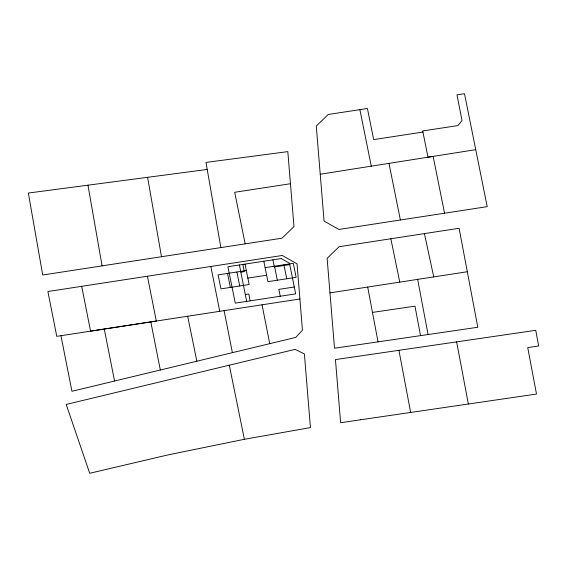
<?xml version="1.0" encoding="UTF-8"?>
<svg xmlns="http://www.w3.org/2000/svg" width="567" height="567" viewBox="0 0 567 567"><rect width="100%" height="100%" fill="white"/><g stroke="black" fill="none" stroke-linecap="round" stroke-linejoin="round"><path stroke-width="0.85" d="M244.384 439.297L168.293 454.833L89.706 473.282L66.204 404.455L295.138 349.357L304.394 353.957L310.433 427.589L244.384 439.297L229.309 365.205M320.235 174.225L475.741 149.667M444.563 213.213L487.202 206.643L464.493 93.718L456.967 94.859L462.027 120.551L457.959 125.576L422.713 130.934L427.986 157.215L433.131 156.4L444.563 213.213L338.86 229.451L324.076 221.087L316.28 126.03L328.265 114.47L367.416 108.503L373.674 139.617L422.939 132.054M210.853 266.469L282.281 255.469L297.044 263.846L302.445 330.2L295.761 337.408L71.945 391.287L60.945 335.707L56.771 336.351L47.883 291.523L210.853 266.469L219.741 311.29M299.915 298.986L60.945 335.707M290.467 183.722L234.695 192.284L245.157 243.86M246.319 270.551L218.125 274.875L220.953 288.872L249.147 284.542L245.022 264.102M265.115 267.667L293.309 263.336L296.13 277.334L267.936 281.657L263.818 261.217M240.84 272.132L244.271 271.607L242.825 264.442M289.78 264.619L274.343 266.986L272.897 259.828M247.843 278.099L266.639 275.215M245.284 294.528L248.793 293.99L250.175 300.85M294.294 287.008L278.858 289.376L280.247 296.236M329.973 292.863L467.314 271.742L477.797 327.265L334.516 348.223L327.131 258.311L339.073 246.73L459.1 228.274L467.314 271.742M372.469 312.417L414.966 306.152L420.53 335.643M207.21 169.448L28.35 193.049L42.709 275.002L282.005 238.19L293.99 226.63L287.816 151.616L205.977 162.424L220.868 247.595M424.428 233.604L433.727 276.909M390.854 238.764L399.77 282.132M187.663 316.216L196.855 361.214M388.976 163.374L400.38 219.989M359.896 109.644L371.279 166.166M283.911 264.782L286.732 278.773M274.513 266.221L277.334 280.218M236.921 271.99L239.749 285.988M227.523 273.436L230.351 287.426M239.423 264.966L246.645 301.389M147.42 276.221L156.308 321.035L90.578 331.149L81.691 286.328M104.264 329.044L114.562 381.031M262.046 304.784L269.729 343.673M224.1 310.617L232.385 352.66M150.815 321.879L160.326 370.01M456.633 341.887L468.363 404.016M417.666 279.375L428.064 334.537M398.92 350.321L410.65 412.457M367.692 287.058L378.026 341.858M147.59 177.315L161.496 256.731M87.97 185.182L102.081 265.866M281.232 258.545L227.92 266.731L235.262 303.139L295.676 293.869L289.496 263.237L281.232 258.545M360.761 419.743L340.632 422.755L335.444 359.598L535.744 330.313L538.65 345.998L527.728 347.585L536.502 394.058L360.761 419.743"/></g></svg>
